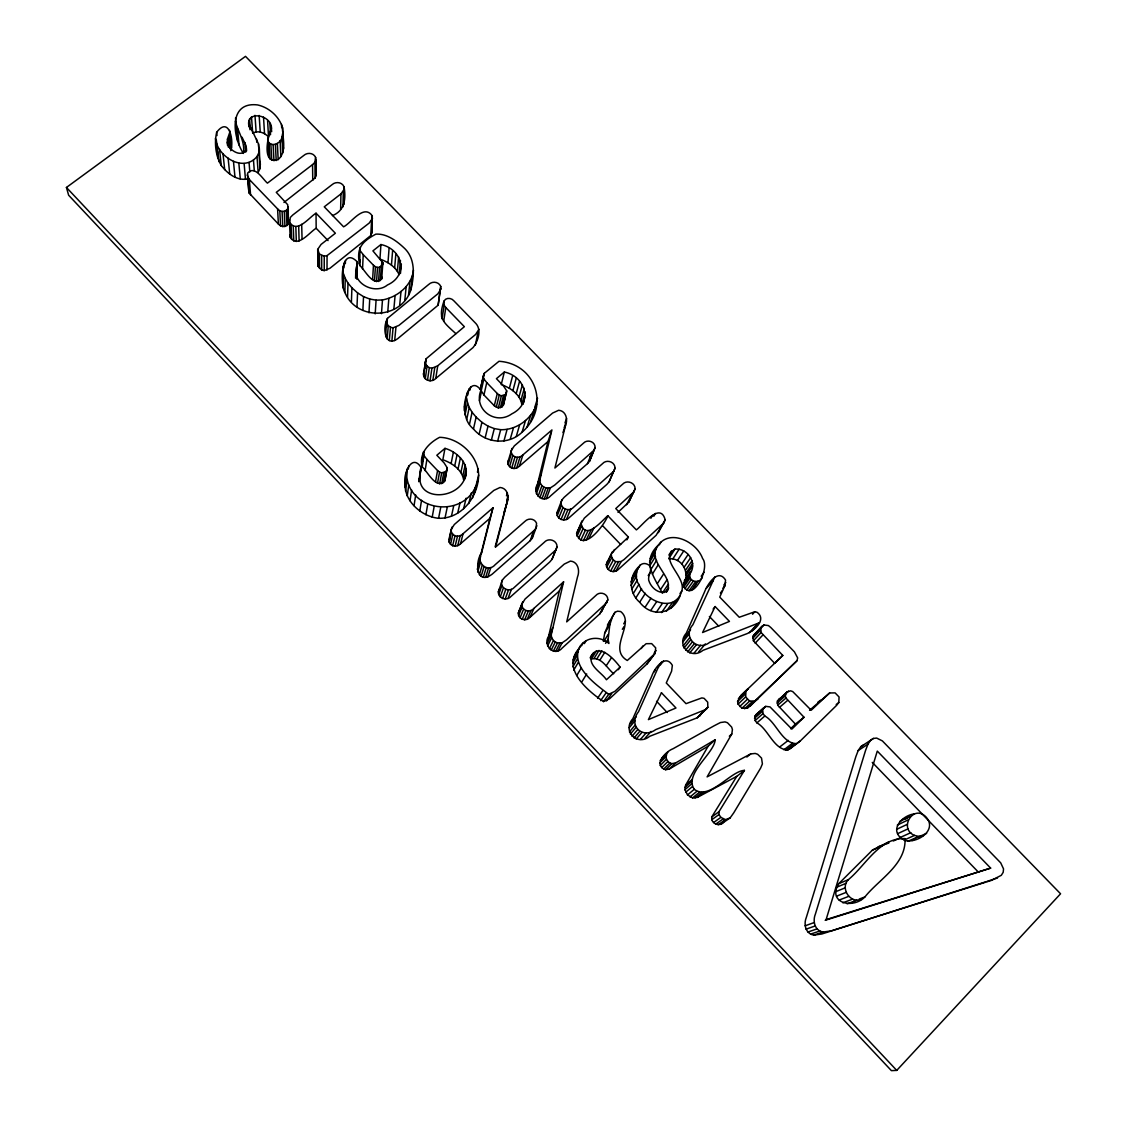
<?xml version="1.0" encoding="UTF-8"?>
<svg xmlns="http://www.w3.org/2000/svg" width="1127" height="1127" viewBox="0 0 1127 1127"><rect width="100%" height="100%" fill="white"/><g stroke="black" fill="none" stroke-linecap="round" stroke-linejoin="round"><path stroke-width="1.5" d="M344.298 189.125L340.946 193.9L324.266 206.819L343.594 226.823C351.032 223.188 363.852 203.466 372.276 215.891L371.727 233.162L370.741 235.557L329.943 268.268L324.238 270.607L324.238 256.195L319.434 254.012L317.673 249.391L321.054 244.446L335.367 233.247L316.039 213.2C309.418 217.004 297.049 234.05 289.639 222.287L290.329 217.441L292.738 215.018L332.028 184.701C335.649 181.334 342.059 181.996 344.045 186.786C346.059 198.408 344.947 210.735 332.451 215.581M608.129 639.22L609.82 624.682L612.553 616.539L614.962 612.327L617.497 611.2L620.653 611.538C635.938 623.527 607.03 648.645 627.288 660.478L646.137 643.7L651.674 643.616L655.689 647.856L655.153 653.308L646.968 663.986L609.594 698.74L603.551 701.586C588.322 691.386 561.077 668.832 578.827 648.729C584.04 637.065 599.747 635.121 608.904 643.489L608.129 639.22L605.579 643.334M327.013 270.043L327.055 255.618L369.205 223.061L372.544 218.244M464.704 479.074C470.945 464.944 457.717 451.941 444.982 448.349L436.825 455.252L444.08 462.859L447.194 467.761L444.869 480.863C436.388 490.301 427.823 471.917 422.216 466.874C418.511 453.575 428.683 443.01 439.615 437.332C458.858 437.642 478.327 455.364 478.651 475.129C478.228 496.81 461.577 518.955 438.572 518.293C421.512 516.546 403.959 501.205 405.072 483.117C403.043 474.876 411.566 452.73 420.92 467.212L419.329 481.173L419.216 478.341M357.372 264.577C349.046 281.778 374.122 295.894 387.449 284.99C409.186 275.115 402.311 248.997 380.926 244.531L372.91 250.884L382.87 262.746L381.701 278.89C373.375 287.624 365.261 270.339 359.767 265.479C356.062 248.292 361.485 241.953 375.826 234.148C386.42 233.444 396.211 240.586 403.649 247.517C415.835 258.322 414.271 275.453 410.918 289.794C401.451 319.476 356.85 321.434 344.89 292.485C340.016 284.567 340.706 244.939 357.301 261.887L356.808 278.834L357.301 261.887M674.918 549.117C658.027 559.64 686.399 576.235 681.807 590.999C675.003 613.835 645.236 601.226 638.896 584.378C632.937 577.179 637.967 557.809 649.067 565.162C653.139 569.431 647.8 575.122 648.687 580.095C650.547 586.773 657.013 592.971 664.268 592.436C679.13 581.701 648.772 564.021 656.111 548.976C666.17 526.985 696.134 540.453 702.614 558.541C710.785 568.445 691.851 604.142 683.216 585.209C690.414 574.009 683.004 557.583 668.748 558.767L674.918 549.117C687.442 547.807 697.838 563.077 689.893 573.868C687.695 581.715 700.233 584.617 702.431 576.756M680.187 595.479C673.199 614.102 652.11 618.272 639.671 602.241C628.951 593.07 628.472 576.855 638.572 566.895M340.65 209.213L340.946 193.9M342.974 206.875L343.298 191.534M344.045 186.786L343.96 204.494M343.242 266.226L342.693 284.06M343.298 288.075L343.031 269.86M343.989 267.817L344.101 263.056M235.43 121.265C238.051 132.197 245.32 141.354 243.404 153.413C232.585 137.071 228.105 101.317 257.618 104.938C268.987 107.459 279.172 116.447 282.553 127.661C282.412 138.17 287.23 151.511 278.158 159.569C261.746 165.232 267.254 137.043 271.508 128.436C271.79 114.348 244.404 109.699 249.152 127.069M236.924 137.719L237.008 134.395M344.89 292.485L345.256 278.411L343.636 273.931M345.355 263.69L345.44 260.492M347.567 297.105L347.989 283.102L345.256 278.411M351.427 301.74L351.906 287.808L347.989 283.102M464.324 410.749C463.366 402.762 469.283 374.587 480.975 390.196C473.086 409.256 495.387 425.724 511.785 413.877C533.48 403.184 525.929 376.587 504.347 372.009L496.429 378.658L503.614 386.096L506.699 390.858L503.417 405.044L502.064 406.805L498.317 407.932L494.288 405.734L483.948 394.999L480.482 389.632L484.3 373.333L498.993 361.288C536.156 363.627 550.441 407.27 522.04 432.247C508.404 445.531 485.455 443.362 473.467 428.978C461.69 419.272 464.676 404.382 467.747 391.534M355.583 278.228L355.794 271.015M356.991 306.727L357.569 292.879L351.906 287.808M359.767 265.479L359.95 247.531M744.426 770.389L736.804 776.334L697.359 797.395L692.556 797.902L687.526 794.929L684.892 789.689L685.625 785.139L708.136 746.215L715.208 739.735C714.279 753.569 683.666 773.855 694.288 789.294C709.108 801.043 730.761 770.769 744.426 770.389L718.927 811.764L711.715 817.005L711.785 819.723C713.63 825.499 722.196 826.5 724.492 820.526M406.537 472.058C406.114 512.362 466.705 520.604 477.665 481.215M362.542 269.029L363.218 254.617L360.401 251.025M362.866 310.418L363.542 296.626L357.569 292.879M480.482 389.632L483.328 375.305M370.741 235.557L371.558 220.667M372.276 215.891L371.727 233.162M368.966 312.799L369.741 299.049L363.542 296.626M372.614 279.482L373.46 265.239L363.218 254.617M421.611 465.099L423.47 451.842M374.516 280.961L375.39 266.747L373.46 265.239M376.573 281.623L377.489 267.423L375.39 266.747M503.417 405.044L506.699 390.858M375.192 313.884L376.08 300.162L369.741 299.049M378.573 281.496L379.517 267.282L382.701 264.648L382.87 262.746M380.926 244.531L379.954 259.069C387.801 261.943 395.732 266.719 399.141 274.734L400.451 260.45M380.32 280.581L381.306 266.366M381.461 266.93L381.912 260.576M359.203 263.817L360.316 260.168M381.475 313.658L382.476 299.937C397.225 297.246 411.876 285.709 413.454 270.071M444.869 480.863L447.194 467.761M387.984 262.718L389.083 248.236M386.448 320.97C382.828 329.14 385.223 347.694 397.634 338.734L438.135 305.178L440.756 286.455C438.769 281.623 432.275 280.947 428.711 284.455L387.406 318.42L386.448 320.97L385.702 336.776M387.744 312.109L388.857 298.373M391.449 265.07L392.619 250.631M386.716 326.83L387.406 318.42M387.167 339.002L388.28 325.661L386.786 323.421M394.647 267.972L395.873 253.589M389.322 340.551L390.477 327.253L388.28 325.661M547.976 441.53L537.452 484.455C531.423 493.147 543.087 504.487 550.624 495.852L587.477 463.634L589.548 461.253L595.084 447.532C595.338 441.488 587.167 438.882 583.321 443.305L554.907 468.029L565.557 425.288C568.078 419.441 565.951 410.806 558.654 410.27L552.61 413.06L514.25 445.954L511.137 450.842L511.447 453.195L508.164 464.479C509.996 469.142 516.152 469.691 519.406 466.169L547.976 441.53L551.357 431.585M381.701 278.89L381.87 277.003M393.858 309.291L395.084 295.513M397.366 271.311L398.634 256.97M391.872 341.115L393.069 327.816L398.916 325.407L437.811 293.851L441.066 288.878M400.451 273.509L401.339 264.028M248.715 178.672C237.853 181.658 227.555 173.769 221.315 165.57C215.694 155.92 214.13 143.044 216.666 132.296C229.161 115.687 234.219 140.805 230.739 150.722M217.581 151.3L217.722 157.935M394.689 340.551L395.929 327.253M492.978 507.784L481.623 552.779C475.228 561.824 487.329 573.784 495.218 564.655L533.818 530.732L535.987 528.239L536.565 523.252C534.691 518.448 528.281 517.786 524.914 521.407L495.626 547.046L506.953 502.938C509.545 496.979 507.573 488.033 500.036 487.484L493.851 490.4L454.322 524.506L451.096 529.563L449.124 542.059C450.941 546.891 457.28 547.37 460.577 543.749L489.991 518.209L492.978 507.784L463.042 533.719C459.689 537.396 453.251 536.903 451.392 531.986L451.096 529.563M399.676 305.304L401.001 291.47M404.776 300.458L406.185 286.568M258.914 152.596L257.012 156.512L258.153 172.445L260.013 168.571L258.506 143.918L248.898 123.801M260.013 168.571L259.337 148.355M408.523 295.246L410.003 281.285M410.918 289.794L412.426 275.749M227.457 145.256L227.499 139.001L229.922 131.845M404.903 486.949L407.382 468.663M405.565 491.217L407.03 480.285M408.298 469.1L408.735 465.916M655.153 653.308L614.849 691.386L608.707 694.288C596.338 684.906 571.826 667.705 578.827 648.729M423.47 374.065L426.161 358.738L464.366 326.689L445.813 307.53L444.151 305.276L444.01 301.078C446.067 297.218 451.462 297.767 453.942 300.895L476.045 323.674C481.792 330.155 477.961 341.58 473.016 347.595L435.769 378.461C431.726 382.997 423.259 380.391 423.47 374.065L424.386 371.544M407.256 495.894L408.749 485.047M424.837 368.332L426.161 358.738M423.808 376.517L425.217 361.316M425.288 378.742L427.077 366.064L425.569 363.782M438.135 305.178L440.756 286.455M823.104 932.015C814.751 930.803 812.482 921.055 815.37 914.166L865.578 750.371L867.945 744.2L870.537 740.354L873.411 738.439L876.651 738.072L882.371 740.904L1000.72 862.873L1003.537 868.903L1003.199 872.284L1001.311 875.299L991.394 880.398L831.205 930.888L823.104 932.015L813.863 935.1C805.664 933.903 803.452 924.323 806.284 917.561L855.872 756.611L858.196 750.54L860.746 746.75L863.592 744.877M410.045 500.782L411.594 490.02M427.485 380.334L429.317 367.67L427.077 366.064M430.049 380.898L431.909 368.247L437.741 365.768L475.608 334.465L478.919 329.295M761.993 626.133L753.019 636.262L753.385 640.756L774.658 663.31L782.8 655.449L761.119 632.515L760.753 627.936L763.881 624.964L768.417 625.57L770.798 627.5L794.436 651.871L797.677 657.957L796.93 660.774L747.44 708.066L742.017 708.207L738.086 704.121L737.593 701.473L740.608 695.88L748.201 688.555L738.396 698.684M455.872 333.648C443.122 321.984 437.811 318.716 444.01 301.078M432.838 380.306L434.768 367.656M442.08 318.856L444.151 305.276M414.06 505.671L415.68 494.978M707.841 707.235L707.7 702.163L704.093 698.331L701.853 697.909L686.019 703.657L666.268 682.962L671.607 671.157L672.354 665.339C665.353 653.322 654.308 668.381 651.73 676.27L632.867 718.66C621.85 730.719 637.065 746.708 649.701 736.297L697.331 717.758L707.841 707.235L703.234 711.926M418.751 481.694L420.92 467.212M443.728 321.082L445.813 307.53M533.001 416.088L533.888 410.284M422.724 461.211L423.217 457.956M423.724 454.702L424.231 451.448M422.216 466.874L423.977 455.576L423.358 453.772M435.769 378.461L437.741 365.768M547.159 643.278L551.23 634.952L563.585 581.842L533.874 608.439C530 613.299 521.491 610.623 521.829 604.269L525.013 599.099L564.247 564.092L570.431 561.091C578.052 561.669 580.039 570.755 577.531 576.827L566.698 621.879L595.774 595.577C599.677 590.83 608.143 593.619 607.819 599.902L599.818 613.835L562.148 648.095C554.329 657.309 542.439 645.207 548.624 636.248L559.316 591.027L563.585 581.842M796.254 743.609C781.884 743.158 776.334 722.266 764.839 716.011L763.035 713.602L762.669 709.306L765.712 706.375L769.995 706.897L791.858 729.099L804.016 717.251L785.956 698.05L785.294 695.88L786.815 692.175L790.562 690.809L792.704 691.569L811.201 710.235L829.613 692.978L835.093 692.88L839.066 696.979L838.812 702.515L836.614 705.347L800.297 740.946L787.759 749.99C773.643 749.554 768.205 729.014 756.921 722.872L755.146 720.519L754.808 716.279L763.895 707.559M914.561 835.417C898.177 828.725 913.391 803.607 926.056 817.033C938.058 830.374 916.293 844.348 903.854 840.178L914.561 835.417L918.857 836.459L923.098 835.769M804.016 717.251L795.408 724.083L777.7 705.192L777.362 701.121L786.815 692.175M902.628 839.277C888.851 830.092 901.741 815.821 913.828 813.948M425.104 470.621L426.908 459.379L423.977 455.576M474.96 492.076L475.932 486.089M419.822 510.911L421.554 500.303M535.987 491.133L539.777 480.299L551.934 429.922L522.872 454.928C519.575 458.506 513.306 457.942 511.447 453.195M861.253 899.473C850.124 903.798 839.897 888.048 848.377 879.638C865.705 865.466 879.201 837.474 905.037 838.615C906.249 864.663 879.032 879.13 864.888 896.951C852.73 909.616 826.979 902.783 838.77 883.653L872.411 850.124L888.4 842.108M536.875 525.703L532.24 538.312L530.113 540.763L492.161 574.178C476.27 586.139 474.664 561.838 481.623 552.779M603.325 641.164L604.706 633.135L609.777 620.991M425.893 514.757L427.725 504.22M435.557 481.623L437.558 470.565L426.908 459.379M708.136 746.215L669.269 769.051L665.592 769.727C652.758 765.275 665.339 751.596 673.03 748.751L714.208 725.746L720.449 722.534L725.027 721.9L727.478 722.731L731.662 727.098L732.423 729.578L731.789 734.001L707.108 776.883L750.709 753.921L755.203 753.442L757.668 754.287L761.528 758.091L762.401 763.895L760.669 768.022L733.762 812.806L730.127 817.906L720.632 824.386M715.208 739.735L675.665 762.951L671.931 763.627C666.846 762.951 663.93 755.893 667.86 752.202M437.515 483.173L439.558 472.143L437.558 470.565M432.176 517.223L434.12 506.727M444.982 448.349L442.855 459.76C452.068 463.042 461.929 469.536 463.648 479.919L466.155 468.86M439.629 483.849L441.699 472.833L445.616 471.649L447.039 469.804M441.685 483.68L443.799 472.664M443.474 482.68L445.616 471.649M282.736 152.835L282.032 136.649L282.905 132.183M438.572 518.293L440.643 507.826M451.124 463.521L453.392 452.181M475.397 345.017L478.045 331.859M467.775 395.028L469.029 388.871M465.014 414.905L467.522 402.804L466.803 398.592M469.987 390.097L470.621 387.012M454.702 465.986L457.041 454.688M445.024 517.955L447.208 507.488M466.719 419.455L469.241 407.439L467.522 402.804M668.396 584.054L662.31 593.14C654.139 577.151 641.418 561.457 657.943 545.454M458.027 469.043L460.422 457.801M469.508 424.217L472.086 412.271L469.241 407.439M441.53 316.687L441.953 314.729M460.844 472.551L463.296 461.366M451.448 516.208L453.744 505.713M495.147 546.82L507.742 499.317M484.3 373.333L480.567 387.801M481.088 391.365L483.863 378.911L483.244 377.165M462.718 476.172L465.197 465.042M479.412 400.634L481.116 392.985M473.467 428.978L476.129 417.117L472.086 412.271M452.04 527.042L448.828 539.678M449.124 542.059L451.392 531.986M421.033 470.086C411.2 503.628 463.028 501.374 466.127 472.791M483.948 394.999L486.765 382.617L483.863 378.911M450.561 544.271L452.843 534.24M457.689 513.123L460.098 502.586M452.66 545.806L454.998 535.804M479.172 434.092L481.919 422.315L476.129 417.117M463.62 508.77L466.127 498.176M455.097 546.299L457.477 536.297M457.759 545.637L460.182 535.635M464.465 407.044L465.254 403.79M468.79 503.544L471.396 492.851M485.145 437.854L488.005 426.147L481.919 422.315M477.425 472.157L478.2 469.001M494.288 405.734L497.303 393.534L486.765 382.617M460.577 543.749L463.042 533.719M472.579 497.923L475.242 487.16M476.327 484.525L478.651 475.129M504.347 372.009L501.233 384.546C510.263 387.787 519.984 394.07 521.801 404.227L525.281 392.027M496.232 407.256L499.275 395.07L497.303 393.534M405.072 483.117L405.917 479.764M498.317 407.932L501.388 395.76L505.206 394.619L506.572 392.844M478.82 562.5L489.991 518.209M491.33 440.277L494.302 428.598L488.005 426.147M500.318 407.777L503.431 395.591M502.064 406.805L505.206 394.619M509.376 388.237L512.63 375.77M288.357 223.879L287.709 204.72L276.284 192.337L312.559 164.612L314.94 162.246L315.63 157.498C313.658 152.723 307.305 152.187 303.726 155.512L267.437 183.137C262.718 179.207 254.787 164.767 247.602 173.135L248.912 192.816L278.383 224.048C280.891 227.217 286.173 227.598 288.357 223.879L288.244 206.833M497.613 441.347L500.684 429.697C516.49 430.204 531.775 418.962 536.677 404.058M512.912 390.646L516.222 378.221M516.194 393.633L519.561 381.25M503.924 441.051L507.108 429.401M518.983 397.056L522.407 384.73M520.857 400.592L524.309 388.322M510.193 439.389L513.489 427.725M758.077 698.825L755.16 700.938L749.652 701.093L745.637 696.937L745.947 691.4M523.125 403.438L525.309 395.831M523.069 404.213L524.379 399.676M477.806 566.219L480.609 556.555M508.164 464.479L507.868 462.155L512.038 448.391M477.27 569.374L480.046 559.781M516.279 436.431L519.688 424.71M477.651 572.093L480.454 562.528M509.601 466.634L512.898 455.393M724.872 585.716L725.549 580.067C717.984 567.811 707.333 584.42 704.431 592.182L686.315 633.163C675.665 644.982 690.724 660.295 702.952 650.349L745.539 634.219C753.667 631.641 767.445 619.441 756.907 612.2L754.724 611.792L739.256 617.258L719.744 597.099L724.872 585.716L722.858 588.294M479.384 574.77L482.201 565.247M522.04 432.247L525.548 420.47M511.672 468.128L515.011 456.914M481.173 576.193L484.032 566.712M514.067 468.621L517.448 457.407M527.056 427.175L530.648 415.328M506.474 495.838L507.389 492.795M534.818 407.256L537.579 398.169M506.685 500.402L508.066 495.866M516.659 467.987L520.096 456.773M530.718 421.752L534.367 409.819M483.356 577.094L486.244 567.628M503.727 513.433L506.953 502.938M759.429 622.71L709.827 642.221C697.402 652.322 682.046 636.783 692.88 624.752L714.884 576.883M519.406 466.169L522.872 454.928M485.652 577.376L488.583 567.909M487.836 577.01L490.808 567.543M706.573 709.165L655.703 729.62C641.897 739.608 627.908 724.915 638.558 711.658L657.717 668.55L661.479 662.112M634.205 491.541L615.765 508.573L636.361 529.887C642.221 525.774 660.394 501.078 665.198 519.927L656.139 535.283L618.793 569.036C614.708 574.052 606.115 571.009 606.256 564.571L612.186 552.258L628.387 537.058L607.777 515.687C602.396 520.42 585.124 541.228 581.123 523.548L584.307 518.166L622.456 484.371C626.57 479.524 635.29 482.483 635.107 488.907L628.796 502.135L618.005 512.362M606.256 564.571L612.186 552.258M607.777 515.687C605.213 524.196 582.814 553.611 576.601 533.677L581.997 520.857M609.101 481.792L615.018 468.212C615.215 461.788 606.523 458.928 602.452 463.732L564.218 497.275L561.894 499.937L556.851 513.095C556.682 519.491 565.261 522.35 569.318 517.532L606.889 484.371L609.101 481.792L615.018 468.212M556.851 513.095L560.006 507.826M561.894 499.937L561.021 502.628C560.852 509.136 569.572 512.038 573.713 507.136L614.159 470.861M658.351 532.662L665.198 519.927M552.005 559.358L557.034 546.905C557.316 540.284 548.384 537.382 544.228 542.355L504.84 577.151L502.445 579.912L498.345 591.9C498.092 598.493 506.911 601.395 511.038 596.408L549.722 562.035L552.005 559.358L557.034 546.905M601.917 611.327L602.776 608.763M498.345 591.9L499.261 589.167M502.445 579.912L501.515 582.687C501.261 589.393 510.235 592.337 514.447 587.28L556.118 549.652M628.796 502.135L635.107 488.907M649.222 661.267L650.138 658.548M589.548 461.253L595.084 447.532M498.74 594.507L501.924 585.336M537.452 484.455L541.256 473.523M536.494 488.061L540.284 477.186M536.396 493.767L540.199 482.976L539.777 480.299M532.24 538.312L532.803 533.409M500.289 596.873L503.487 587.745M538.114 496.359L541.932 485.624L540.199 482.976M565.007 422.85L566.585 418.441M502.543 598.522L505.784 589.421M564.204 427.64L566.303 421.78M562.937 432.585L565.557 425.288M559.316 591.027L530.113 617.216C526.323 622.005 517.941 619.357 518.293 613.116L522.759 601.691M539.889 497.768L543.749 487.047L541.932 485.624M673.89 604.382L674.946 601.438M505.178 599.085L508.474 589.999M542.031 498.641L545.919 487.935L550.385 487.878L554.667 485.117L594.239 449.997M697.359 581.546L693.232 589.252M544.285 498.937L548.215 488.23M508.052 598.423L511.404 589.322M530.113 540.763L533.818 530.732M507.868 462.155L508.756 459.746M546.412 498.585L550.385 487.878M591.9 654.928C587.237 665.536 601.719 672.41 606.439 679.764L620.104 667.128C614.06 658.83 597.803 641.249 590.294 657.59M518.293 613.116L521.829 604.269M557.259 515.617L561.429 505.192M283.948 202.48L315.081 178.024L316.053 175.643L315.912 159.823M518.603 615.553L522.153 606.749M558.795 517.927L562.993 507.544M520.068 617.807L523.646 609.031M561.021 519.533L565.261 509.179M522.21 619.357L525.816 610.623M563.599 520.096L567.895 509.742M587.477 463.634L592.14 452.406M566.416 519.477L570.755 509.122M524.647 619.836L528.309 611.116M527.309 619.16L531.028 610.411M530.113 617.216L533.874 608.439M576.601 533.677L581.123 523.548M577.01 536.213L581.546 526.14M578.56 538.537L583.124 528.493M580.814 540.171L585.42 530.155M583.392 540.721L588.055 530.718M586.195 540.072L590.9 530.07M589.097 538.114L593.844 528.084M715.124 606.551L702.586 632.515L729.465 621.4L715.124 606.551L713.137 609.045M267.634 139.551C269.128 148.355 281.482 144.129 282.032 136.649M548.624 636.248L552.737 627.809M547.666 640.051L551.751 631.669M547.581 646.039L551.667 637.755L551.23 634.952M549.328 648.758L553.456 640.53L551.667 637.755M551.159 650.209L555.315 642.01L553.456 640.53M626.57 504.727L631.951 494.175M711.715 817.005L736.804 776.334M553.343 651.11L557.541 642.925L562.119 642.813L566.501 639.854L606.96 602.494M555.653 651.392L559.894 643.207M557.837 650.997L562.119 642.813M613.032 552.3L614.497 549.539M606.678 567.135L611.764 557.583L611.327 554.977M608.242 569.473L613.356 559.964L611.764 557.583M626.866 539.875L628.387 537.058M610.538 571.164L615.694 561.669L621.16 561.542L624.09 559.513L664.31 522.59M613.13 571.699L618.329 562.232M615.905 571.023L621.16 561.542M650.871 518.293L652.505 515.377M653.787 516.321L655.435 513.405M574.249 656.816L580.673 645.729M573.094 660.013L577.658 651.998M581.546 645.799L583.096 643.08M599.818 613.835L607.819 599.902M572.629 663.394L577.193 655.421M584.364 643.602L585.927 640.854M572.868 666.804L577.433 658.886M573.784 670.1L578.362 662.253M631.768 578.813L640.277 564.881M631.064 581.856L636.586 572.558M576.742 675.524L581.391 667.762M607.411 625.133L614.962 612.327M631.007 585.406L636.53 576.165M604.706 633.135L609.82 624.682M631.712 589.322L637.262 580.151M650.265 558.64L656.111 548.976M590.365 658.21L593.605 652.871M659.295 544.876L660.986 542.087M649.518 562.246L655.351 552.639M596.282 651.04L591.393 659.07C601.297 656.351 607.242 668.522 613.708 673.749M649.687 565.965L655.52 556.428M603.903 641.376L608.143 634.459M633.318 593.478L638.896 584.378M594.084 658.436L599.015 650.392M650.673 569.91L656.534 560.429M581.983 681.624L586.716 673.974M648.208 575.615L649.856 572.967M596.859 658.872L601.86 650.842M635.924 597.803L641.559 588.773M652.378 574.108L658.267 564.697M599.775 660.295L604.819 652.279M623.696 623.809L625.499 620.977M668.875 555.048L671.495 550.934M622.329 629.317L624.119 626.499M639.671 602.241L645.377 593.295M672.932 558.781L679.172 549.131M657.45 583.434L663.451 574.178M606.185 665.832L611.355 657.929M645.137 607.143L650.941 598.268M677.426 560.542L683.751 550.934M660.76 589.252L666.818 580.095M699.684 716.166L700.938 714.279M751.723 631.12L758.457 623.259M650.73 610.538L656.632 601.733M681.722 564.021L688.118 554.47M666.113 591.802L668.734 587.942M666.423 592.182L668.17 589.604M684.244 567.106L690.682 557.597M597.606 698.162L602.649 690.795M656.252 612.384L662.253 603.607M685.681 570.023L692.147 560.57M618.329 669.706L620.104 667.128M686.244 572.755L692.725 563.345M686.118 575.305L692.598 565.937M661.535 612.595L667.635 603.818M600.649 700.656L605.748 693.344M684.3 580.757L690.752 571.474M683.441 583.11L689.893 573.868M683.216 585.209L689.654 575.996M666.395 611.228L672.565 602.438M683.638 587.068L690.104 577.897M603.551 701.586L608.707 694.288M641.193 648.546L643.094 645.841M680.004 593.563L681.807 590.999M670.621 608.369L676.862 599.536M684.779 588.731L691.26 579.574M606.481 700.938L611.679 693.626M686.78 590.196L693.302 581.067M689.076 590.745L695.627 581.631M701.191 576.249L704.051 572.277M691.33 590.421L697.923 581.307M653.702 672.255L655.421 669.931M654.097 653.209L656.083 650.533M646.968 663.986L652.857 656.069M706.319 588.322L712.856 581.039M660.408 664.874L663.451 660.957M723.802 585.096L725.816 582.504M684.075 638.079L690.597 629.739M720.407 593.041L722.421 590.478M682.892 641.911L689.4 633.642M683.089 645.996L689.597 637.797M684.019 648.095L690.555 639.939M685.667 650.194L692.232 642.066M687.667 651.899L694.26 643.799M630.528 723.745L636.177 716.828M689.738 652.927L696.373 644.841M629.275 727.718L634.91 720.871M693.894 653.322L700.6 645.25M629.444 731.93L635.093 725.154M698.529 652.04L705.319 643.94M630.373 734.086L636.037 727.366M633.008 576.277L634.684 574.305M607.101 561.894L609.369 559.217M632.036 736.241L637.727 729.549M577.461 531.014L579.729 528.366M634.064 737.988L639.798 731.338M519.195 610.58L521.421 608.031M636.177 739.044L641.939 732.395M640.418 739.411L646.264 732.789M752.554 614.243L754.724 611.792M247.081 175.037L249.321 179.475L277.594 208.889C280.144 212.115 285.511 212.496 287.751 208.734M645.165 738.072L651.096 731.423M652.082 555.174L654.069 552.963M576.052 653.857L578.433 651.251M749.441 632.641L757.105 624.259M896.74 1070.396L1060.563 893.781L245.503 56.35L66.437 187.462L68.634 195.225L891.415 1070.65L896.74 1070.396L66.437 187.462M753.019 636.262L760.753 627.936M763.881 624.964L754.245 634.487M752.695 638.403L760.429 630.12M753.385 640.756L761.119 632.515M755.16 643.151L762.937 634.938M697.331 717.758L704.178 710.785M660.183 760.528L666.409 754.273M659.732 762.951L665.958 756.738M215.454 138.198C216.849 156.343 243.376 173.121 257.012 156.512M660.253 765.43L666.48 759.26M661.69 767.6L667.945 761.472M794.197 744.961L787.759 749.99M790.633 728.746L795.408 724.083M809.538 710.32L829.613 692.978M663.62 769.135L669.917 763.035M665.592 769.727L671.931 763.627M737.593 701.473L745.144 694.232M750.3 705.981L796.93 660.774M740.608 695.88L782.8 655.449M669.269 769.051L675.665 762.951M738.086 704.121L745.637 696.937M739.706 706.53L747.3 699.388M742.017 708.207L749.652 701.093M744.637 708.77L752.315 701.656M747.44 708.066L755.16 700.938M729.338 736.199L731.789 734.001M765.712 706.375L756.006 714.56M754.808 716.279L762.669 709.306M754.484 718.293L762.345 711.348M755.146 720.519L763.035 713.602M777.362 701.121L788.576 691.034M777.052 703.065L785.294 695.88M756.921 722.872L764.839 716.011M685.625 785.139L692.344 779.335M777.7 705.192L785.956 698.05M685.005 787.238L691.696 781.476M779.391 707.446L787.688 700.332M684.892 789.689L691.598 783.955M685.625 792.309L692.344 786.618M687.526 794.929L694.288 789.294M690.006 796.972L696.81 791.365M692.556 797.902L699.416 792.309M695.049 797.958L701.952 792.38M746.849 757.034L750.709 753.921M697.359 797.395L704.29 791.816M289.935 234.895L290.217 237.248C297.514 248.813 309.671 232.007 316.166 228.26L316.039 213.2M779.912 746.821L788.266 740.383M836.192 704.53L838.812 702.515M783.913 749.793L792.337 743.411M785.843 750.258L794.296 743.876M789.717 749.032L800.297 740.946M817.751 702.304L820.611 700.205M711.785 819.723L719.012 814.525L718.927 811.764M713.616 822.513L720.871 817.385L725.534 819.639L730.127 817.906M715.744 824.105L723.041 819.005M718.195 824.739L725.534 819.639M851.378 903.121L854.956 900.656M912.25 840.531L915.744 838.136M661.619 758.485L666.691 755.104M860.746 746.75L873.411 738.439M858.196 750.54L867.945 744.2M778.546 699.43L780.278 698.303M899.67 821.47L910.264 816.371M897.331 825.049L907.897 820.019M896.641 829.331L907.207 824.372M897.599 833.684L908.179 828.796M872.411 850.124L882.582 845.532M900.191 837.488L910.827 832.67M893.331 840.981L899.304 838.291M908.08 841.207L918.857 836.459M917.293 837.446L926.648 833.332M267.578 120.434L268.522 136.86C264.563 132.803 257.956 129.901 252.702 133.338L251.49 116.842M838.77 883.653L848.377 879.638M836.347 887.329L845.926 883.385M835.614 891.711L845.18 887.851M985.28 881.976L821.822 933.987L813.863 935.1M836.544 896.176L846.138 892.387M839.136 900.064L848.772 896.345M842.841 902.812L852.561 899.149M859.225 899.064L864.888 896.951M847.138 903.84L856.929 900.191M805.101 925.816L814.159 922.562M878.13 846.771L888.865 843.01M806.016 929.183L815.103 925.985M825.175 920.308L990.647 868.114L877.285 751.089L826.105 919.618L990.647 868.114M807.946 932.015L817.075 928.887M810.651 934.086L819.836 930.987M986.815 881.483L997.508 877.975M324.238 256.195L327.055 255.618M903.164 819.09L907.32 818.413M377.489 267.423L379.517 267.282M376.08 300.162L382.476 299.937M494.302 428.598L500.684 429.697M317.673 249.391L318.082 266.282L321.702 270.057L324.238 270.607M429.317 367.67L431.909 368.247M390.477 327.253L393.069 327.816M499.275 395.07L501.388 395.76M439.558 472.143L441.699 472.833M543.749 487.047L545.919 487.935M555.315 642.01L557.541 642.925M613.356 559.964L615.694 561.669M872.256 762.373L978.56 872.298M709.376 616.469L718.758 626.203M316.166 228.26L328.056 240.6M602.79 525.915L620.653 544.454M656.562 701.29L667.254 712.532M719.012 814.525L720.871 817.385M242.023 137.198L246.207 146.073L246.278 149.525C241.488 158.47 228.119 149.835 227.133 142.03M282.243 140.805L283.595 148.44M288.315 219.92L288.85 222.019M231.5 148.144L229.612 130.352M259.886 161.485L260.436 164.401M590.055 456.491L590.379 458.844M316.053 175.643L315.63 157.498M216.666 132.296L217.032 135.55M216.299 139.903L219.018 161.668M219.54 149.497L221.315 165.57M222.977 153.61L224.696 169.613M227.499 139.001L228.316 147.102M228.119 158.16L229.739 174.107M228.753 135.747L230.035 148.75M233.458 161.386L234.994 177.277M238.854 163.204L240.305 179.066M237.572 128.661L239.023 145.017M235.515 117.898L236.106 124.505M236.149 124.829L237.628 141.227M244.122 163.542L245.475 179.39M248.025 178.376L248.461 183.602M244.925 142.537L245.728 152.215M247.616 177.164L248.912 192.816M249.321 179.475L250.588 195.084M246.334 147.679L246.602 150.905M249.067 162.471L249.828 171.98M249.56 118.856L250.321 128.746M249.785 126.506L250.039 129.774M248.757 121.209L249.137 126.139M253.476 160.02L254.322 171.135M254.97 115.334L256.125 131.845M256.547 139.058L256.773 142.298M258.506 143.918L259.28 155.188M259.154 115.461L260.238 131.972M263.521 117.18L264.535 133.662M268.973 142.749L269.902 158.865M268.015 137.663L268.761 150.609M267.944 141.227L268.888 157.371M269.888 123.28L270.522 134.747M270.86 144.129L271.762 160.217M271.128 125.942L271.677 131.69M277.594 208.889L278.383 224.048M273.114 144.693L273.974 160.781M275.397 144.467L276.214 160.555M277.383 143.481L278.158 159.569M279.806 210.693L280.553 225.823M282.074 211.51L282.792 226.626M280.116 140.579L280.862 156.709M281.539 124.449L281.68 127.717M284.286 211.383L284.962 226.499M286.328 210.326L286.962 225.456M282.553 127.661L283.243 143.974M289.343 219.906L290.217 237.248M291.076 224.484L291.639 239.403M293.259 226.062L293.781 240.953M295.837 226.64L296.316 241.516M298.683 226.09L299.106 240.981M301.684 224.315L302.064 239.234M312.559 164.612L312.757 180.362M314.94 162.246L315.081 178.024M317.983 251.8L318.082 266.282M319.434 254.012L319.519 268.465M321.66 255.632L321.702 270.057M661.45 692.739L648.405 719.618L675.975 707.995L661.45 692.739"/></g></svg>
